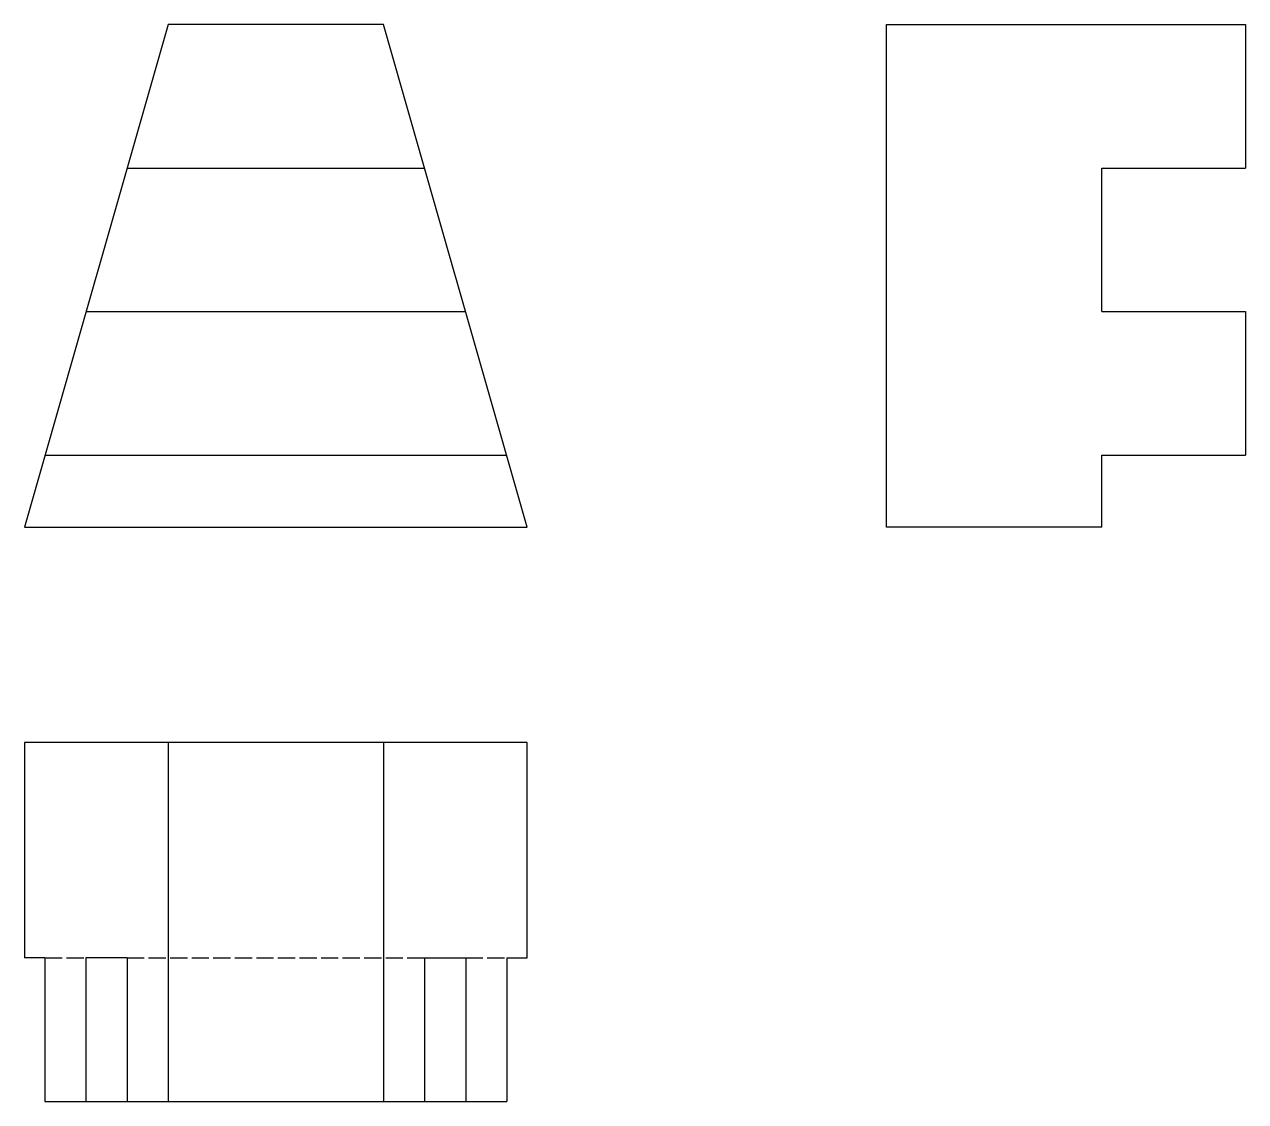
# Model space of a CAD drawing. Header units: millimetres. Extents: x 2230 to 2400, y 1470 to 1620.
import ezdxf

# ---------------------------------------------------------------- set-up
doc = ezdxf.new("R2010")
doc.units = ezdxf.units.MM
doc.header["$LTSCALE"] = 0.2
doc.linetypes.add('ACAD_ISO02W100', pattern=[15, 12, -3])
doc.layers.add('Capa1', color=7, linetype='ACAD_ISO02W100')

msp = doc.modelspace()

# ---------------------------------------------------------------- linework, layer by layer
for p, q in [((2250, 1620), (2230, 1550)), ((2280, 1620), (2250, 1620)), ((2300, 1550), (2280, 1620)), ((2350, 1550), (2350, 1620)), ((2350, 1620), (2400, 1620)), ((2400, 1620), (2400, 1600)), ((2244.29, 1600), (2285.71, 1600)), ((2380, 1600), (2400, 1600)), ((2380, 1580), (2380, 1600)), ((2238.57, 1580), (2291.43, 1580)), ((2380, 1580), (2400, 1580)), ((2400, 1580), (2400, 1560)), ((2232.86, 1560), (2297.14, 1560)), ((2380, 1550), (2380, 1560)), ((2380, 1560), (2400, 1560)), ((2230, 1550), (2300, 1550)), ((2380, 1550), (2350, 1550)), ((2230, 1520), (2230, 1490)), ((2300, 1520), (2230, 1520)), ((2250, 1520), (2250, 1470)), ((2280, 1520), (2280, 1470)), ((2300, 1490), (2300, 1520)), ((2232.86, 1490), (2230, 1490)), ((2232.86, 1490), (2232.86, 1470)), ((2238.57, 1490), (2238.57, 1470)), ((2244.29, 1490), (2238.57, 1490)), ((2244.29, 1490), (2244.29, 1470)), ((2285.71, 1490), (2285.71, 1470)), ((2285.71, 1490), (2291.43, 1490)), ((2291.43, 1490), (2291.43, 1470)), ((2297.14, 1490), (2297.14, 1470)), ((2297.14, 1490), (2300, 1490)), ((2232.86, 1470), (2297.14, 1470))]:
    msp.add_line(p, q)
at = {"layer": 'Capa1'}
for p, q in [((2232.86, 1490), (2238.57, 1490)), ((2244.29, 1490), (2285.71, 1490)), ((2291.43, 1490), (2297.14, 1490))]:
    msp.add_line(p, q, dxfattribs=at)

doc.saveas('drawing.dxf')
